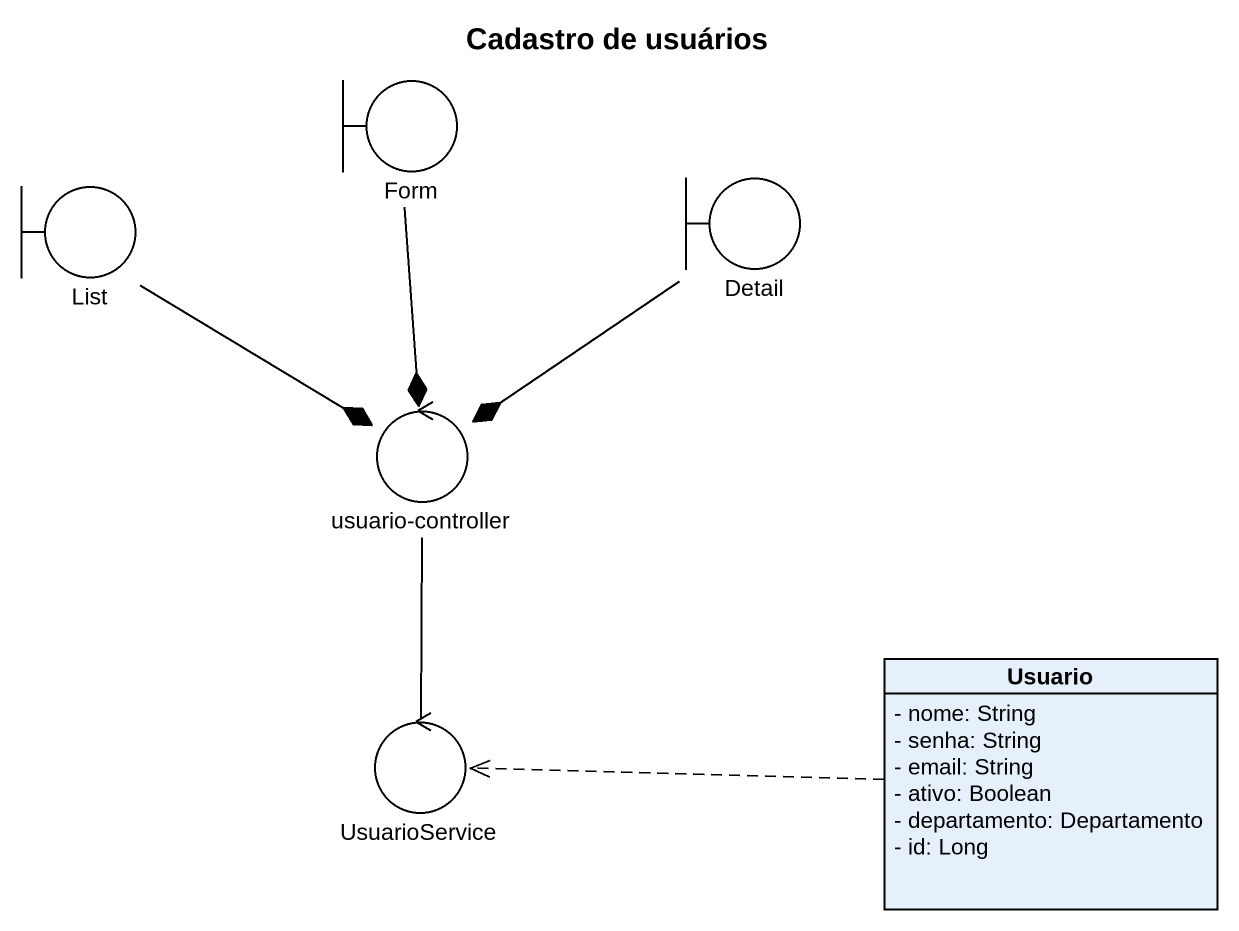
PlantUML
@startuml
title Cadastro de usuários
allowmixing
hide circle
hide empty members
skinparam classAttributeIconSize 0
boundary Form
boundary List
boundary Detail
control "usuario-controller" as usuario_controller
class Usuario {
  - nome: String
  - senha: String
  - email: String
  - ativo: Boolean
  - departamento: Departamento
  - id: Long
}
control UsuarioService
Form --* usuario_controller
List --* usuario_controller
Detail --* usuario_controller
usuario_controller -- UsuarioService
Usuario .left.> UsuarioService
@enduml
